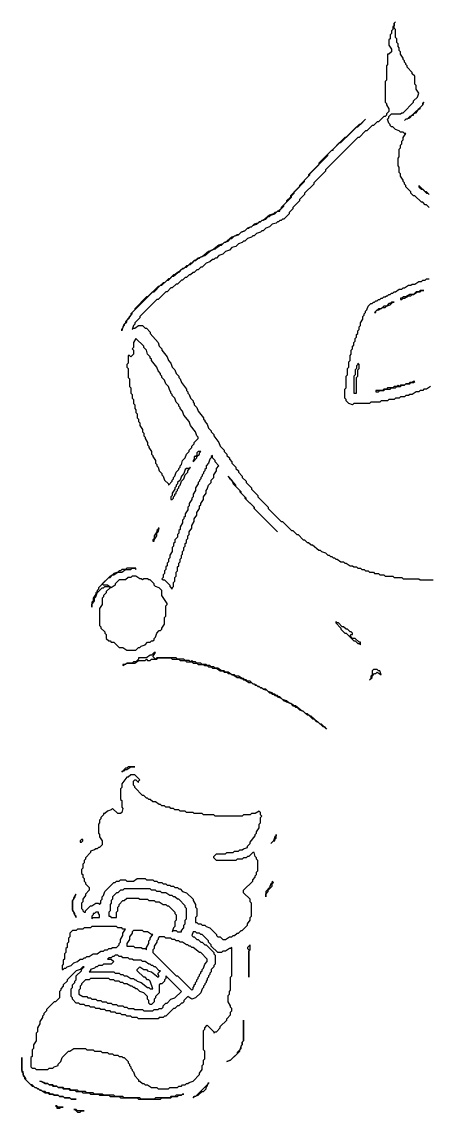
# Model space of a CAD drawing. Header units: millimetres. Extents: x 2.4 to 58.1, y 4.1 to 83.7.
# Drawn here: x 2.4 to 21.3, y 4.6 to 55.5 of the extents above; entities that cross this region are included whole.
import ezdxf

# ---------------------------------------------------------------- set-up
doc = ezdxf.new("R2010")
doc.units = ezdxf.units.MM
doc.layers.add('FILL_WHITE', color=7, linetype='Continuous')

msp = doc.modelspace()

# ---------------------------------------------------------------- linework, layer by layer
at = {"layer": 'FILL_WHITE'}
for points in [[(21.392, 46.848), (21.27, 46.97), (21.21, 46.97), (21.089, 47.091), (21.028, 47.091), (20.725, 47.394), (20.664, 47.394), (20.543, 47.515), (20.543, 47.576), (20.301, 47.818), (20.301, 47.879), (20.24, 47.939), (20.24, 48), (20.18, 48.061), (20.18, 48.121), (20.058, 48.303), (20.058, 48.424), (19.998, 48.485), (19.998, 48.727), (19.937, 48.788), (19.937, 49.152), (19.998, 49.212), (19.998, 49.576), (20.058, 49.636), (20.058, 49.758), (20.119, 49.818), (20.119, 49.939), (20.18, 50), (20.18, 50.121), (20.301, 50.303), (20.24, 50.303), (20.18, 50.364), (20.058, 50.364), (19.998, 50.424), (19.816, 50.485), (19.695, 50.606), (19.634, 50.606), (19.574, 50.667), (19.574, 50.727), (19.513, 50.788), (19.452, 50.97), (19.513, 51.03), (19.513, 51.091), (19.634, 51.212), (20.058, 51.212), (20.119, 51.273), (20.18, 51.273), (20.664, 51.758), (20.664, 51.818), (20.846, 52), (20.907, 52.182), (20.786, 52.364), (20.786, 52.545), (20.725, 52.606), (20.725, 52.97), (20.604, 53.091), (20.604, 53.152), (20.361, 53.394), (20.361, 53.455), (20.301, 53.515), (20.301, 53.576), (20.24, 53.636), (20.24, 53.697), (20.18, 53.758), (20.18, 53.818), (20.058, 54), (20.058, 54.121), (19.998, 54.182), (19.998, 54.303), (19.937, 54.364), (19.937, 54.485), (19.877, 54.545), (19.877, 54.727), (19.816, 54.788), (19.816, 55.152), (19.755, 55.212), (19.755, 55.455), (19.816, 55.515), (19.755, 55.455), (19.755, 55.333), (19.695, 55.273), (19.695, 55.152), (19.634, 55.091), (19.634, 54.97), (19.574, 54.909), (19.574, 54.727), (19.513, 54.667), (19.513, 54.424), (19.634, 54.242), (19.634, 54.121), (19.513, 54), (19.452, 54), (19.452, 53.515), (19.392, 53.455), (19.392, 52.788), (19.331, 52.727), (19.331, 51.758), (19.392, 51.697), (19.392, 51.636), (19.513, 51.455), (19.513, 51.333), (19.392, 51.212), (19.392, 51.152), (19.331, 51.091), (19.271, 51.091), (19.028, 50.848), (18.968, 50.848), (18.786, 50.667), (18.725, 50.667), (18.483, 50.424), (18.422, 50.424), (18.119, 50.121), (18.059, 50.121), (16.544, 48.606), (16.544, 48.545), (15.998, 48), (15.998, 47.939), (15.574, 47.515), (15.574, 47.455), (15.332, 47.212), (15.332, 47.152), (15.029, 46.848), (15.029, 46.788), (14.847, 46.606), (14.847, 46.545), (14.605, 46.303), (14.544, 46.303), (14.483, 46.242), (14.423, 46.242), (14.362, 46.182), (14.302, 46.182), (14.241, 46.121), (14.059, 46.061), (13.938, 45.939), (13.756, 45.879), (13.635, 45.758), (13.574, 45.758), (13.514, 45.697), (13.332, 45.636), (13.211, 45.515), (13.15, 45.515), (13.09, 45.455), (12.908, 45.394), (12.787, 45.273), (12.726, 45.273), (12.665, 45.212), (12.484, 45.152), (12.362, 45.03), (12.181, 44.97), (12.059, 44.848), (11.878, 44.788), (11.756, 44.667), (11.575, 44.606), (11.453, 44.485), (11.393, 44.485), (11.332, 44.424), (11.272, 44.424), (11.15, 44.303), (10.969, 44.242), (10.787, 44.061), (10.726, 44.061), (10.605, 43.939), (10.544, 43.939), (10.423, 43.818), (10.363, 43.818), (10.241, 43.697), (10.181, 43.697), (10.06, 43.576), (9.999, 43.576), (9.878, 43.455), (9.817, 43.455), (9.636, 43.273), (9.575, 43.273), (9.393, 43.091), (9.333, 43.091), (9.151, 42.909), (9.09, 42.909), (8.727, 42.545), (8.666, 42.545), (7.878, 41.758), (7.878, 41.697), (7.636, 41.455), (7.636, 41.394), (7.575, 41.333), (7.515, 41.152), (7.575, 41.212), (7.636, 41.212), (7.818, 41.333), (7.999, 41.333), (8.121, 41.212), (8.181, 41.212), (8.363, 41.03), (8.363, 40.97), (8.727, 40.545), (8.787, 40.364), (8.908, 40.242), (8.908, 40.182), (9.151, 39.879), (9.211, 39.697), (9.333, 39.576), (9.393, 39.394), (9.514, 39.273), (9.575, 39.091), (9.696, 38.97), (9.696, 38.909), (9.757, 38.848), (9.817, 38.667), (10.06, 38.364), (10.06, 38.303), (10.12, 38.242), (10.12, 38.182), (10.181, 38.121), (10.241, 37.939), (10.363, 37.818), (10.363, 37.758), (10.423, 37.697), (10.423, 37.636), (10.544, 37.515), (10.605, 37.333), (10.847, 37.03), (10.847, 36.97), (10.908, 36.909), (10.908, 36.848), (11.029, 36.727), (11.09, 36.545), (11.211, 36.424), (11.211, 36.364), (11.332, 36.242), (11.332, 36.182), (11.575, 35.879), (11.635, 35.697), (11.817, 35.515), (11.817, 35.455), (11.938, 35.333), (11.938, 35.273), (12.059, 35.152), (12.059, 35.091), (12.181, 34.97), (12.181, 34.909), (12.362, 34.727), (12.362, 34.667), (12.484, 34.545), (12.484, 34.485), (12.665, 34.303), (12.665, 34.242), (12.847, 34.061), (12.847, 34), (13.09, 33.758), (13.09, 33.697), (13.393, 33.394), (13.393, 33.333), (13.877, 32.848), (13.877, 32.788), (14.483, 32.182), (14.544, 32.182), (14.968, 31.758), (15.029, 31.758), (15.211, 31.576), (15.271, 31.576), (15.514, 31.333), (15.574, 31.333), (15.695, 31.212), (15.756, 31.212), (15.877, 31.091), (15.938, 31.091), (16.241, 30.848), (16.301, 30.848), (16.362, 30.788), (16.544, 30.727), (16.665, 30.606), (16.726, 30.606), (16.786, 30.545), (16.847, 30.545), (16.907, 30.485), (16.968, 30.485), (17.029, 30.424), (17.089, 30.424), (17.271, 30.303), (17.392, 30.303), (17.453, 30.242), (17.513, 30.242), (17.695, 30.121), (17.816, 30.121), (17.877, 30.061), (17.998, 30.061), (18.059, 30), (18.18, 30), (18.24, 29.939), (18.362, 29.939), (18.422, 29.879), (18.543, 29.879), (18.604, 29.818), (18.786, 29.818), (18.846, 29.758), (19.028, 29.758), (19.089, 29.697), (19.271, 29.697), (19.331, 29.636), (19.695, 29.636), (19.755, 29.576), (20.119, 29.576), (20.18, 29.515), (20.907, 29.515), (20.967, 29.455), (21.573, 29.455)], [(21.392, 47.455), (21.27, 47.576), (21.21, 47.576), (20.907, 47.879), (20.907, 47.818), (21.028, 47.697), (21.089, 47.697), (21.27, 47.515), (21.331, 47.515)], [(21.452, 38.485), (21.27, 38.364), (21.149, 38.364), (21.089, 38.303), (20.967, 38.303), (20.907, 38.242), (20.786, 38.242), (20.604, 38.121), (20.483, 38.121), (20.422, 38.061), (20.301, 38.061), (20.24, 38), (20.058, 38), (19.998, 37.939), (19.816, 37.939), (19.755, 37.879), (19.513, 37.879), (19.452, 37.818), (19.149, 37.818), (19.089, 37.758), (18.665, 37.758), (18.604, 37.697), (17.877, 37.697), (17.816, 37.636), (17.634, 37.697), (17.513, 37.818), (17.513, 37.879), (17.453, 37.939), (17.453, 38.364), (17.513, 38.424), (17.513, 38.97), (17.574, 39.03), (17.574, 39.333), (17.634, 39.394), (17.634, 39.636), (17.695, 39.697), (17.695, 39.939), (17.756, 40), (17.756, 40.182), (17.816, 40.242), (17.816, 40.364), (17.877, 40.424), (17.877, 40.545), (17.937, 40.606), (17.937, 40.727), (17.998, 40.788), (17.998, 40.909), (18.059, 40.97), (18.059, 41.091), (18.119, 41.152), (18.119, 41.273), (18.18, 41.333), (18.18, 41.455), (18.301, 41.636), (18.301, 41.758), (18.362, 41.818), (18.362, 41.879), (18.422, 41.939), (18.422, 42), (18.483, 42.061), (18.543, 42.242), (18.665, 42.364), (18.725, 42.364), (18.786, 42.424), (18.846, 42.424), (18.907, 42.485), (18.968, 42.485), (19.028, 42.545), (19.089, 42.545), (19.149, 42.606), (19.21, 42.606), (19.271, 42.667), (19.331, 42.667), (19.392, 42.727), (19.452, 42.727), (19.513, 42.788), (19.574, 42.788), (19.634, 42.848), (19.695, 42.848), (19.755, 42.909), (19.816, 42.909), (19.998, 43.03), (20.119, 43.03), (20.18, 43.091), (20.24, 43.091), (20.422, 43.212), (20.543, 43.212), (20.604, 43.273), (20.725, 43.273), (20.907, 43.394), (21.028, 43.394), (21.089, 43.455), (21.21, 43.455), (21.27, 43.515), (21.392, 43.515)]]:
    msp.add_lwpolyline(points, dxfattribs=at)
for points in [[(21.149, 51.758), (21.089, 51.697), (21.089, 51.636), (20.543, 51.091), (20.483, 51.091), (20.361, 50.97), (20.301, 50.97), (20.24, 50.909), (20.301, 50.97), (20.483, 51.03), (20.604, 51.152), (20.664, 51.152), (20.664, 51.212), (20.725, 51.273), (20.786, 51.273), (20.907, 51.455), (20.967, 51.455), (20.967, 51.515), (21.089, 51.636), (21.089, 51.697)], [(18.422, 50.97), (18.18, 50.727), (18.119, 50.727), (17.513, 50.121), (17.453, 50.121), (16.241, 48.909), (16.241, 48.848), (15.756, 48.364), (15.756, 48.303), (15.332, 47.879), (15.332, 47.818), (14.908, 47.394), (14.908, 47.333), (14.726, 47.152), (14.726, 47.091), (14.483, 46.848), (14.483, 46.788), (14.362, 46.667), (14.302, 46.667), (14.241, 46.606), (14.18, 46.606), (14.12, 46.545), (13.938, 46.485), (13.635, 46.242), (13.574, 46.242), (13.514, 46.182), (13.453, 46.182), (13.393, 46.121), (13.211, 46.061), (13.09, 45.939), (12.908, 45.879), (12.787, 45.758), (12.605, 45.697), (12.484, 45.576), (12.423, 45.576), (12.362, 45.515), (12.181, 45.455), (11.878, 45.212), (11.817, 45.212), (11.756, 45.152), (11.575, 45.091), (11.272, 44.848), (11.09, 44.788), (10.787, 44.545), (10.605, 44.485), (10.484, 44.364), (10.423, 44.364), (10.302, 44.242), (10.241, 44.242), (10.12, 44.121), (10.06, 44.121), (9.939, 44), (9.878, 44), (9.696, 43.818), (9.636, 43.818), (9.514, 43.697), (9.454, 43.697), (9.272, 43.515), (9.211, 43.515), (9.03, 43.333), (8.969, 43.333), (8.787, 43.152), (8.727, 43.152), (8.242, 42.667), (8.181, 42.667), (7.636, 42.121), (7.636, 42.061), (7.454, 41.879), (7.454, 41.818), (7.212, 41.515), (7.212, 41.455), (7.151, 41.394), (7.151, 41.333), (7.09, 41.273), (7.03, 41.091), (7.03, 41.152), (7.09, 41.212), (7.151, 41.394), (7.272, 41.515), (7.272, 41.576), (7.393, 41.697), (7.393, 41.758), (7.515, 41.879), (7.515, 41.939), (8.484, 42.909), (8.545, 42.909), (8.848, 43.212), (8.908, 43.212), (9.151, 43.455), (9.211, 43.455), (9.393, 43.636), (9.454, 43.636), (9.878, 44), (9.939, 44), (9.999, 44.061), (10.06, 44.061), (10.181, 44.182), (10.241, 44.182), (10.423, 44.364), (10.484, 44.364), (10.605, 44.485), (10.666, 44.485), (10.726, 44.545), (10.908, 44.606), (11.211, 44.848), (11.393, 44.909), (11.514, 45.03), (11.575, 45.03), (11.635, 45.091), (11.696, 45.091), (11.817, 45.212), (11.999, 45.273), (12.12, 45.394), (12.181, 45.394), (12.302, 45.515), (12.484, 45.576), (12.605, 45.697), (12.787, 45.758), (12.908, 45.879), (12.968, 45.879), (13.029, 45.939), (13.09, 45.939), (13.15, 46), (13.332, 46.061), (13.453, 46.182), (13.514, 46.182), (13.574, 46.242), (13.756, 46.303), (13.877, 46.424), (13.938, 46.424), (13.999, 46.485), (14.18, 46.545), (14.302, 46.667), (14.423, 46.667), (14.423, 46.727), (14.605, 46.909), (14.605, 46.97), (14.968, 47.333), (14.968, 47.394), (15.089, 47.515), (15.089, 47.576), (15.574, 48.061), (15.574, 48.121), (15.817, 48.364), (15.817, 48.424), (16.665, 49.273), (16.665, 49.333), (16.847, 49.515), (16.907, 49.515), (16.907, 49.576), (17.21, 49.879), (17.271, 49.879), (17.998, 50.606), (18.059, 50.606)], [(21.149, 42.97), (20.967, 42.97), (20.907, 42.909), (20.786, 42.909), (20.664, 42.788), (20.483, 42.788), (20.301, 42.667), (20.18, 42.667), (20.119, 42.606), (20.058, 42.606), (20.058, 42.545), (20.119, 42.545), (20.18, 42.606), (20.24, 42.606), (20.422, 42.727), (20.543, 42.727), (20.604, 42.788), (20.664, 42.788), (20.846, 42.909), (20.967, 42.909), (21.028, 42.97)], [(19.755, 42.424), (19.634, 42.424), (19.574, 42.364), (19.513, 42.364), (19.392, 42.242), (19.271, 42.242), (19.149, 42.121), (19.028, 42.121), (18.846, 41.939), (18.907, 41.939), (18.907, 42), (18.968, 42.061), (19.028, 42.061), (19.21, 42.182), (19.331, 42.182), (19.392, 42.242), (19.574, 42.303), (19.695, 42.424)], [(7.696, 40.727), (7.575, 40.545), (7.575, 40.303), (7.515, 40.242), (7.575, 40.182), (7.575, 40), (7.454, 39.879), (7.393, 39.939), (7.333, 39.939), (7.333, 39.576), (7.272, 39.515), (7.272, 39.394), (7.333, 39.333), (7.333, 38.909), (7.393, 38.848), (7.393, 38.485), (7.454, 38.424), (7.454, 38.182), (7.515, 38.121), (7.515, 37.939), (7.575, 37.879), (7.575, 37.697), (7.636, 37.636), (7.636, 37.455), (7.696, 37.394), (7.696, 37.273), (7.757, 37.212), (7.757, 37.03), (7.818, 36.97), (7.818, 36.848), (7.878, 36.788), (7.878, 36.667), (7.999, 36.485), (7.999, 36.364), (8.06, 36.303), (8.06, 36.182), (8.121, 36.121), (8.121, 36.061), (8.242, 35.879), (8.242, 35.758), (8.302, 35.697), (8.302, 35.636), (8.424, 35.455), (8.424, 35.333), (8.484, 35.273), (8.484, 35.212), (8.605, 35.03), (8.605, 34.909), (8.666, 34.848), (8.666, 34.788), (8.727, 34.727), (8.787, 34.545), (8.908, 34.424), (8.908, 34.364), (8.969, 34.303), (9.03, 34.121), (9.211, 33.939), (9.211, 33.879), (9.393, 34.061), (9.393, 34.121), (9.454, 34.182), (9.454, 34.242), (9.514, 34.303), (9.575, 34.485), (9.696, 34.606), (9.696, 34.667), (9.757, 34.727), (9.757, 34.788), (9.817, 34.848), (9.878, 35.03), (9.999, 35.152), (10.06, 35.333), (10.181, 35.455), (10.181, 35.515), (10.302, 35.636), (10.302, 35.697), (10.423, 35.818), (10.423, 35.879), (10.605, 36.061), (10.605, 36.121), (10.544, 36.182), (10.484, 36.364), (10.241, 36.667), (10.181, 36.848), (9.939, 37.152), (9.878, 37.333), (9.757, 37.455), (9.757, 37.515), (9.696, 37.576), (9.696, 37.636), (9.575, 37.758), (9.514, 37.939), (9.393, 38.061), (9.393, 38.121), (9.333, 38.182), (9.333, 38.242), (9.272, 38.303), (9.211, 38.485), (9.09, 38.606), (9.03, 38.788), (8.908, 38.909), (8.908, 38.97), (8.848, 39.03), (8.848, 39.091), (8.727, 39.212), (8.666, 39.394), (8.424, 39.697), (8.424, 39.758), (8.363, 39.818), (8.363, 39.879), (8.242, 40), (8.181, 40.182), (8.06, 40.303), (8.06, 40.364)], [(18.059, 39.576), (18.059, 39.515), (17.998, 39.455), (17.998, 39.333), (17.937, 39.273), (17.937, 39.03), (17.877, 38.97), (17.877, 38.182), (17.998, 38.182), (17.998, 38.909), (18.059, 38.97), (18.059, 39.273), (18.119, 39.333), (18.119, 39.515)], [(20.725, 38.727), (20.664, 38.727), (20.604, 38.667), (20.483, 38.667), (20.422, 38.606), (20.301, 38.606), (20.24, 38.545), (20.058, 38.545), (19.998, 38.485), (19.937, 38.545), (19.877, 38.485), (19.755, 38.485), (19.695, 38.424), (19.452, 38.424), (19.392, 38.364), (19.271, 38.364), (19.21, 38.303), (18.907, 38.303), (18.907, 38.242), (19.028, 38.242), (19.089, 38.303), (19.271, 38.303), (19.331, 38.364), (19.574, 38.364), (19.634, 38.424), (19.816, 38.424), (19.877, 38.485), (20.058, 38.485), (20.119, 38.545), (20.24, 38.545), (20.301, 38.606), (20.483, 38.606), (20.543, 38.667), (20.664, 38.667)], [(11.272, 35.273), (11.211, 35.212), (11.211, 35.152), (11.15, 35.091), (11.09, 34.909), (10.969, 34.788), (10.969, 34.667), (10.908, 34.606), (10.908, 34.545), (10.847, 34.485), (10.847, 34.424), (10.787, 34.364), (10.787, 34.303), (10.726, 34.242), (10.726, 34.182), (10.666, 34.121), (10.666, 34.061), (10.605, 34), (10.605, 33.939), (10.484, 33.758), (10.484, 33.636), (10.363, 33.455), (10.363, 33.333), (10.302, 33.273), (10.302, 33.212), (10.181, 33.03), (10.181, 32.909), (10.12, 32.848), (10.12, 32.727), (9.999, 32.545), (9.999, 32.424), (9.939, 32.364), (9.939, 32.303), (9.878, 32.242), (9.878, 32.121), (9.757, 31.939), (9.757, 31.818), (9.696, 31.758), (9.696, 31.636), (9.636, 31.576), (9.636, 31.455), (9.514, 31.333), (9.514, 31.212), (9.454, 31.152), (9.454, 31.03), (9.393, 30.97), (9.393, 30.788), (9.272, 30.606), (9.272, 30.485), (9.211, 30.424), (9.211, 30.303), (9.151, 30.242), (9.151, 30.121), (9.09, 30.061), (9.09, 29.939), (9.03, 29.879), (9.03, 29.758), (8.969, 29.697), (8.969, 29.576), (8.908, 29.515), (8.969, 29.455), (9.03, 29.455), (9.272, 29.212), (9.272, 29.152), (9.393, 29.03), (9.393, 29.091), (9.454, 29.152), (9.454, 29.333), (9.514, 29.394), (9.514, 29.576), (9.575, 29.636), (9.575, 29.818), (9.636, 29.879), (9.636, 30.061), (9.696, 30.121), (9.696, 30.242), (9.757, 30.303), (9.757, 30.424), (9.817, 30.485), (9.817, 30.606), (9.878, 30.667), (9.878, 30.788), (9.939, 30.848), (9.939, 30.97), (9.999, 31.03), (9.999, 31.152), (10.06, 31.212), (10.06, 31.333), (10.12, 31.394), (10.12, 31.515), (10.181, 31.576), (10.181, 31.697), (10.302, 31.879), (10.302, 32), (10.423, 32.182), (10.423, 32.303), (10.544, 32.485), (10.544, 32.606), (10.666, 32.788), (10.666, 32.909), (10.726, 32.97), (10.726, 33.03), (10.847, 33.212), (10.847, 33.333), (10.969, 33.515), (10.969, 33.636), (11.029, 33.697), (11.09, 33.879), (11.211, 34), (11.211, 34.121), (11.332, 34.242), (11.332, 34.364), (11.453, 34.545), (11.453, 34.667), (11.575, 34.788), (11.393, 34.97), (11.393, 35.03), (11.272, 35.152)], [(10.726, 35.455), (10.605, 35.455), (10.544, 35.394), (10.544, 35.273), (10.484, 35.212), (10.423, 35.212), (10.423, 35.091), (10.363, 35.03), (10.363, 34.97), (10.544, 35.152), (10.544, 35.212), (10.666, 35.333), (10.666, 35.394)], [(10.241, 34.727), (10.181, 34.667), (10.06, 34.667), (9.999, 34.606), (9.939, 34.424), (9.817, 34.303), (9.757, 34.121), (9.636, 34), (9.636, 33.939), (9.575, 33.879), (9.575, 33.818), (9.514, 33.758), (9.514, 33.697), (9.393, 33.515), (9.393, 33.394), (9.333, 33.333), (9.333, 33.212), (9.393, 33.212), (9.454, 33.273), (9.454, 33.333), (9.514, 33.394), (9.514, 33.455), (9.575, 33.515), (9.575, 33.576), (9.636, 33.636), (9.636, 33.697), (9.696, 33.758), (9.696, 33.818), (9.757, 33.879), (9.817, 34.061), (9.939, 34.182), (9.999, 34.364), (10.12, 34.485), (10.12, 34.545)], [(11.999, 34.303), (12.059, 34.242), (12.059, 34.182), (12.12, 34.182), (12.181, 34.121), (12.241, 33.939), (12.544, 33.636), (12.544, 33.576), (12.787, 33.333), (12.787, 33.273), (13.211, 32.848), (13.211, 32.788), (14.302, 31.697), (13.211, 32.788), (13.211, 32.848), (12.847, 33.212), (12.847, 33.273), (12.605, 33.515), (12.605, 33.576), (12.362, 33.818), (12.362, 33.879)], [(8.787, 31.879), (8.727, 31.879), (8.727, 31.818), (8.666, 31.758), (8.666, 31.697), (8.545, 31.515), (8.545, 31.394), (8.484, 31.333), (8.484, 31.273), (8.545, 31.273), (8.545, 31.333), (8.666, 31.515), (8.666, 31.636), (8.727, 31.697)], [(7.272, 30), (7.212, 29.939), (7.03, 29.939), (6.969, 29.879), (6.909, 29.879), (6.848, 29.818), (6.666, 29.758), (6.545, 29.636), (6.484, 29.636), (5.939, 29.091), (5.939, 29.03), (5.878, 28.97), (5.878, 28.909), (5.818, 28.848), (5.818, 28.788), (5.697, 28.606), (5.697, 28.485), (5.636, 28.424), (5.636, 28.182), (5.636, 28.303), (5.757, 28.485), (5.757, 28.606), (5.818, 28.667), (5.878, 28.848), (6.121, 29.091), (6.181, 29.091), (6.242, 29.152), (6.424, 29.152), (6.484, 29.091), (6.303, 28.909), (6.303, 28.848), (6.181, 28.727), (6.181, 28.667), (6.121, 28.606), (6.121, 28.303), (6, 28.121), (6, 27.333), (6.06, 27.273), (6.06, 27.212), (6.242, 27.03), (6.242, 26.97), (6.303, 26.909), (6.303, 26.727), (6.424, 26.606), (6.484, 26.606), (6.545, 26.545), (6.666, 26.545), (6.909, 26.303), (7.09, 26.303), (7.272, 26.182), (7.696, 26.182), (7.818, 26.303), (7.878, 26.303), (7.939, 26.364), (8.121, 26.424), (8.242, 26.545), (8.363, 26.545), (8.424, 26.606), (8.484, 26.606), (8.545, 26.667), (8.545, 26.727), (8.605, 26.788), (8.666, 26.97), (8.787, 27.091), (8.848, 27.091), (8.908, 27.152), (8.908, 27.212), (9.03, 27.394), (9.03, 27.697), (9.09, 27.758), (9.09, 28.242), (9.151, 28.303), (9.151, 28.364), (8.908, 28.727), (8.908, 28.97), (8.787, 29.091), (8.605, 29.152), (8.545, 29.212), (8.545, 29.273), (8.363, 29.455), (8.302, 29.455), (8.242, 29.515), (8.06, 29.515), (7.999, 29.455), (7.939, 29.515), (7.878, 29.515), (7.696, 29.636), (7.515, 29.636), (7.454, 29.576), (7.333, 29.576), (7.212, 29.455), (6.909, 29.455), (6.727, 29.273), (6.727, 29.212), (6.545, 29.091), (6.363, 29.212), (6.181, 29.212), (6.121, 29.273), (6.424, 29.576), (6.484, 29.576), (6.606, 29.697), (6.666, 29.697), (6.848, 29.818), (7.03, 29.818), (7.212, 29.939), (7.454, 29.939), (7.515, 30), (7.636, 30), (7.696, 29.939), (7.696, 30)], [(17.029, 27.515), (17.029, 27.455), (17.271, 27.212), (17.271, 27.152), (17.453, 26.97), (17.513, 26.97), (17.877, 26.606), (17.937, 26.606), (18.059, 26.485), (18.119, 26.485), (18.18, 26.424), (18.18, 26.545), (18.119, 26.545), (17.937, 26.727), (17.816, 26.727), (17.695, 26.848), (17.756, 26.909), (17.816, 26.909), (17.816, 26.97), (17.756, 27.03), (17.695, 27.03), (17.574, 27.152), (17.513, 27.152), (17.392, 27.273), (17.331, 27.273), (17.15, 27.455), (17.089, 27.455)], [(7.09, 25.515), (7.09, 25.455), (7.272, 25.576), (7.636, 25.576), (7.818, 25.697), (8.121, 25.697), (8.181, 25.758), (8.242, 25.697), (8.363, 25.697), (8.424, 25.758), (8.666, 25.758), (8.727, 25.818), (9.333, 25.818), (9.393, 25.758), (9.696, 25.758), (9.757, 25.697), (9.999, 25.697), (10.06, 25.636), (10.302, 25.636), (10.363, 25.576), (10.544, 25.576), (10.605, 25.515), (10.847, 25.515), (10.908, 25.455), (11.029, 25.455), (11.09, 25.394), (11.211, 25.394), (11.272, 25.333), (11.453, 25.333), (11.635, 25.212), (11.756, 25.212), (11.817, 25.152), (11.938, 25.152), (11.999, 25.091), (12.12, 25.091), (12.181, 25.03), (12.241, 25.03), (12.423, 24.909), (12.544, 24.909), (12.605, 24.848), (12.665, 24.848), (12.726, 24.788), (12.787, 24.788), (12.968, 24.667), (13.09, 24.667), (13.15, 24.606), (13.211, 24.606), (13.271, 24.545), (13.332, 24.545), (13.393, 24.485), (13.453, 24.485), (13.514, 24.424), (13.574, 24.424), (13.635, 24.364), (13.817, 24.303), (13.938, 24.182), (13.999, 24.182), (14.059, 24.121), (14.12, 24.121), (14.18, 24.061), (14.241, 24.061), (14.302, 24), (14.483, 23.939), (14.605, 23.818), (14.665, 23.818), (14.726, 23.758), (14.908, 23.697), (15.029, 23.576), (15.089, 23.576), (15.15, 23.515), (15.211, 23.515), (15.332, 23.394), (15.514, 23.333), (15.695, 23.152), (15.756, 23.152), (15.938, 22.97), (15.998, 22.97), (16.12, 22.848), (16.18, 22.848), (16.423, 22.606), (16.483, 22.606), (16.604, 22.485), (16.362, 22.727), (16.301, 22.727), (15.877, 23.091), (15.817, 23.091), (15.695, 23.212), (15.635, 23.212), (15.514, 23.333), (15.453, 23.333), (15.15, 23.576), (15.089, 23.576), (15.029, 23.636), (14.847, 23.697), (14.726, 23.818), (14.544, 23.879), (14.423, 24), (14.362, 24), (14.302, 24.061), (14.241, 24.061), (14.18, 24.121), (14.12, 24.121), (14.059, 24.182), (13.877, 24.242), (13.756, 24.364), (13.635, 24.364), (13.574, 24.424), (13.514, 24.424), (13.453, 24.485), (13.393, 24.485), (13.332, 24.545), (13.15, 24.606), (13.029, 24.727), (12.908, 24.727), (12.847, 24.788), (12.787, 24.788), (12.726, 24.848), (12.665, 24.848), (12.484, 24.97), (12.362, 24.97), (12.302, 25.03), (12.181, 25.03), (11.999, 25.152), (11.878, 25.152), (11.817, 25.212), (11.696, 25.212), (11.514, 25.333), (11.393, 25.333), (11.332, 25.394), (11.211, 25.394), (11.15, 25.455), (11.029, 25.455), (10.969, 25.515), (10.787, 25.515), (10.726, 25.576), (10.544, 25.576), (10.484, 25.636), (10.363, 25.636), (10.302, 25.697), (10.241, 25.636), (10.181, 25.697), (9.999, 25.697), (9.939, 25.758), (9.636, 25.758), (9.575, 25.818), (8.666, 25.818), (8.605, 25.758), (8.484, 25.879), (8.605, 26.061), (8.545, 26.061), (8.424, 25.939), (8.363, 25.939), (8.181, 25.818), (7.818, 25.818), (7.818, 25.758), (7.696, 25.636), (7.575, 25.636), (7.515, 25.576), (7.272, 25.576), (7.212, 25.515)], [(19.089, 25.212), (19.028, 25.212), (18.968, 25.273), (18.786, 25.273), (18.725, 25.212), (18.725, 25.03), (18.665, 24.97), (18.665, 24.848), (18.604, 24.788), (18.725, 24.909), (18.725, 24.97), (18.846, 25.091), (18.907, 25.091), (18.968, 25.152), (19.149, 25.03)], [(7.272, 20.242), (7.03, 19.939), (7.03, 19.758), (6.969, 19.697), (6.969, 19.212), (7.03, 19.152), (7.03, 18.848), (7.09, 18.788), (7.03, 18.606), (6.969, 18.545), (6.848, 18.545), (6.606, 18.788), (6.545, 18.727), (6.363, 18.667), (6.242, 18.545), (6.181, 18.545), (6.181, 18.485), (6.06, 18.364), (6.06, 18.303), (6, 18.242), (6, 18.121), (5.939, 18.061), (5.939, 17.636), (6, 17.576), (6, 17.455), (6.121, 17.273), (6.121, 17.091), (6, 16.97), (5.939, 16.97), (5.878, 16.909), (5.818, 16.909), (5.757, 16.848), (5.575, 16.788), (5.575, 16.727), (5.333, 16.485), (5.333, 16.424), (5.272, 16.364), (5.272, 16.242), (5.212, 16.182), (5.212, 16), (5.151, 15.939), (5.151, 15.758), (5.212, 15.697), (5.212, 15.576), (5.272, 15.515), (5.272, 15.394), (5.333, 15.333), (5.333, 15.273), (5.515, 15.091), (5.515, 14.97), (5.333, 14.788), (5.333, 14.727), (5.212, 14.545), (5.212, 14.424), (5.151, 14.364), (5.151, 14.121), (5.212, 14.061), (5.212, 14), (5.272, 13.939), (5.333, 13.939), (5.333, 14), (5.575, 14.242), (5.636, 14.242), (5.818, 14.364), (5.939, 14.364), (6, 14.303), (6.06, 14.364), (6.06, 14.485), (6.121, 14.545), (6.121, 14.667), (6.181, 14.727), (6.242, 14.909), (6.666, 15.333), (6.727, 15.333), (6.787, 15.394), (6.909, 15.394), (6.969, 15.455), (7.212, 15.455), (7.272, 15.394), (7.575, 15.394), (7.757, 15.515), (8.121, 15.515), (8.181, 15.455), (8.484, 15.455), (8.545, 15.394), (8.666, 15.394), (8.727, 15.333), (8.908, 15.333), (8.969, 15.273), (9.09, 15.273), (9.151, 15.212), (9.272, 15.212), (9.333, 15.152), (9.454, 15.152), (9.514, 15.091), (9.636, 15.091), (9.696, 15.03), (9.757, 15.03), (9.878, 14.909), (10.06, 14.848), (10.363, 14.545), (10.363, 14.485), (10.484, 14.303), (10.484, 14.182), (10.544, 14.121), (10.544, 13.758), (10.484, 13.697), (10.484, 13.455), (10.544, 13.455), (10.605, 13.394), (10.726, 13.394), (10.787, 13.333), (10.908, 13.333), (10.969, 13.273), (11.15, 13.212), (11.453, 12.909), (11.453, 12.848), (11.514, 12.788), (11.635, 12.788), (11.756, 12.667), (11.878, 12.667), (12.059, 12.788), (12.181, 12.788), (12.241, 12.848), (12.302, 12.848), (12.423, 12.97), (12.484, 12.97), (12.605, 13.091), (12.665, 13.091), (12.908, 13.333), (12.908, 13.394), (13.029, 13.576), (13.029, 13.697), (13.09, 13.758), (13.09, 14.364), (13.029, 14.424), (13.029, 14.545), (12.726, 14.848), (12.726, 14.97), (13.15, 15.394), (13.15, 15.455), (13.271, 15.576), (13.271, 15.636), (13.332, 15.697), (13.332, 15.818), (13.393, 15.879), (13.393, 16.364), (13.332, 16.424), (13.332, 16.485), (13.271, 16.545), (13.211, 16.727), (13.15, 16.727), (12.968, 16.545), (12.908, 16.545), (12.847, 16.485), (12.726, 16.485), (12.665, 16.424), (12.423, 16.424), (12.362, 16.364), (11.453, 16.364), (11.332, 16.485), (11.332, 16.545), (11.453, 16.667), (11.878, 16.667), (11.938, 16.727), (12.241, 16.727), (12.302, 16.788), (12.484, 16.788), (12.544, 16.848), (12.665, 16.848), (12.726, 16.909), (12.908, 16.97), (12.908, 17.03), (13.029, 17.152), (13.029, 17.212), (13.271, 17.515), (13.271, 17.576), (13.332, 17.636), (13.332, 17.697), (13.453, 17.879), (13.453, 18.061), (13.514, 18.121), (13.514, 18.364), (13.574, 18.424), (13.514, 18.485), (13.514, 18.606), (13.453, 18.667), (13.271, 18.545), (13.09, 18.545), (13.029, 18.485), (12.726, 18.485), (12.665, 18.424), (11.393, 18.424), (11.332, 18.485), (10.847, 18.485), (10.787, 18.545), (10.423, 18.545), (10.363, 18.606), (10.06, 18.606), (9.999, 18.667), (9.757, 18.667), (9.696, 18.727), (9.514, 18.727), (9.454, 18.788), (9.333, 18.788), (9.272, 18.848), (9.09, 18.848), (9.03, 18.909), (8.908, 18.909), (8.848, 18.97), (8.787, 18.97), (8.605, 19.091), (8.484, 19.091), (8.363, 19.212), (8.302, 19.212), (8.242, 19.273), (8.181, 19.273), (8.06, 19.394), (7.999, 19.394), (7.636, 19.758), (7.636, 19.818), (7.575, 19.879), (7.575, 20.061), (7.636, 20.121), (7.696, 20.121), (7.818, 20), (7.818, 20.061), (7.878, 20.121), (7.636, 20.364), (7.454, 20.364), (7.333, 20.242)], [(7.636, 20.727), (7.333, 20.727), (7.272, 20.667), (7.212, 20.667), (7.03, 20.485), (7.09, 20.545), (7.151, 20.545), (7.212, 20.606), (7.272, 20.606), (7.454, 20.727)], [(5.212, 17.333), (5.151, 17.333), (5.091, 17.273), (5.091, 17.212), (5.151, 17.212), (5.212, 17.273)], [(14.241, 17.576), (14.241, 17.515), (14.18, 17.455), (14.12, 17.273), (13.999, 17.152), (14.12, 17.273), (14.18, 17.273), (14.18, 17.333), (14.241, 17.394)], [(14.059, 15.394), (14.059, 15.333), (13.999, 15.273), (13.938, 15.091), (13.756, 14.909), (13.756, 14.667), (13.756, 14.788), (13.877, 14.909), (13.877, 14.97), (14.059, 15.152), (14.059, 15.273), (14.12, 15.333)], [(4.909, 14.788), (4.848, 14.727), (4.848, 14.667), (4.727, 14.485), (4.727, 14), (4.788, 13.939), (4.788, 13.879), (4.909, 13.697), (4.909, 13.758), (4.848, 13.818), (4.848, 13.879), (4.727, 14.061), (4.727, 14.485), (4.788, 14.545), (4.788, 14.606)], [(6.606, 14.667), (6.606, 14.545), (6.545, 14.485), (6.545, 14.364), (6.484, 14.303), (6.484, 14), (6.424, 13.939), (6.424, 13.758), (6.484, 13.758), (6.545, 13.697), (6.787, 13.697), (6.787, 13.939), (6.848, 14), (6.848, 14.182), (6.909, 14.242), (6.909, 14.303), (7.09, 14.485), (7.151, 14.485), (7.272, 14.606), (7.818, 14.606), (7.878, 14.545), (8.242, 14.545), (8.302, 14.485), (8.545, 14.485), (8.605, 14.424), (8.787, 14.424), (8.969, 14.303), (9.09, 14.303), (9.151, 14.242), (9.211, 14.242), (9.514, 13.939), (9.514, 13.879), (9.575, 13.818), (9.575, 13.576), (9.514, 13.515), (9.514, 13.273), (9.454, 13.212), (9.393, 13.03), (9.454, 13.091), (9.575, 13.091), (9.636, 13.03), (9.817, 13.03), (9.817, 13.091), (9.939, 13.212), (9.939, 13.333), (9.999, 13.394), (9.999, 13.576), (10.06, 13.636), (10.06, 14.121), (9.999, 14.182), (9.999, 14.242), (9.696, 14.545), (9.636, 14.545), (9.514, 14.667), (9.454, 14.667), (9.393, 14.727), (9.272, 14.727), (9.09, 14.848), (8.908, 14.848), (8.848, 14.909), (8.666, 14.909), (8.605, 14.97), (8.424, 14.97), (8.363, 15.03), (7.151, 15.03), (7.09, 14.97), (6.969, 14.97), (6.848, 14.848), (6.787, 14.848)], [(5.939, 13.939), (5.818, 13.939), (5.757, 13.879), (5.697, 13.879), (5.697, 13.818), (5.636, 13.758), (5.636, 13.636), (5.697, 13.697), (6, 13.697), (6, 13.818), (5.939, 13.879)], [(7.212, 13.152), (7.09, 13.152), (7.03, 13.212), (6.848, 13.212), (6.787, 13.273), (5.636, 13.273), (5.575, 13.212), (5.272, 13.212), (5.212, 13.152), (4.969, 13.152), (4.909, 13.091), (4.727, 13.091), (4.606, 12.97), (4.606, 12.788), (4.545, 12.727), (4.545, 12.545), (4.485, 12.485), (4.485, 12.303), (4.424, 12.242), (4.424, 12.061), (4.363, 12), (4.363, 11.758), (4.303, 11.697), (4.303, 11.515), (4.242, 11.455), (4.242, 11.273), (4.303, 11.273), (4.363, 11.333), (4.424, 11.333), (4.485, 11.394), (4.666, 11.455), (4.788, 11.576), (4.969, 11.636), (5.091, 11.758), (5.212, 11.758), (5.272, 11.818), (5.333, 11.818), (5.394, 11.879), (5.515, 11.879), (5.697, 12), (5.878, 12), (6.06, 12.121), (6.181, 12.121), (6.242, 12.182), (6.363, 12.182), (6.424, 12.242), (6.545, 12.242), (6.606, 12.303), (6.787, 12.303), (6.909, 12.424), (6.909, 12.485), (6.969, 12.545), (6.969, 12.667), (7.09, 12.848), (7.09, 12.97)], [(12.181, 12.303), (12.12, 12.242), (12.059, 12.242), (11.878, 12.121), (11.756, 12.121), (11.696, 12.061), (11.514, 12.061), (11.211, 12.364), (11.211, 12.424), (11.09, 12.545), (11.09, 12.606), (10.787, 12.909), (10.726, 12.909), (10.666, 12.97), (10.544, 12.97), (10.484, 13.03), (10.363, 13.03), (10.302, 12.848), (10.363, 12.788), (10.423, 12.788), (10.544, 12.667), (10.605, 12.667), (10.726, 12.545), (10.787, 12.545), (10.908, 12.424), (10.969, 12.424), (11.332, 12.061), (11.332, 12), (11.393, 11.939), (11.393, 11.515), (11.332, 11.455), (11.332, 11.394), (11.211, 11.273), (11.211, 11.152), (11.15, 11.091), (11.15, 11.03), (11.09, 10.97), (11.09, 10.909), (11.029, 10.848), (11.029, 10.788), (10.969, 10.727), (10.969, 10.667), (10.908, 10.606), (10.908, 10.545), (10.847, 10.485), (10.847, 10.424), (10.787, 10.364), (10.726, 10.182), (10.484, 9.939), (10.302, 9.879), (10.12, 10), (9.939, 9.818), (9.939, 9.758), (9.878, 9.697), (9.817, 9.697), (9.696, 9.576), (9.636, 9.576), (9.514, 9.455), (9.454, 9.455), (9.09, 9.091), (9.03, 9.091), (8.969, 9.03), (8.787, 9.03), (8.727, 8.97), (7.818, 8.97), (7.757, 9.03), (7.515, 9.03), (7.454, 9.091), (7.272, 9.091), (7.212, 9.152), (7.03, 9.152), (6.969, 9.212), (6.787, 9.212), (6.727, 9.273), (6.545, 9.273), (6.484, 9.333), (6.303, 9.333), (6.242, 9.394), (6.06, 9.394), (6, 9.455), (5.818, 9.455), (5.757, 9.515), (5.575, 9.515), (5.515, 9.576), (5.333, 9.576), (5.272, 9.636), (5.091, 9.636), (5.03, 9.697), (4.909, 9.697), (4.727, 9.879), (4.727, 9.939), (4.666, 10), (4.666, 10.364), (4.727, 10.424), (4.727, 10.545), (4.848, 10.667), (4.848, 10.727), (4.909, 10.788), (4.909, 10.97), (5.151, 11.212), (5.151, 11.273), (5.272, 11.394), (5.212, 11.394), (5.091, 11.273), (4.909, 11.212), (4.485, 10.788), (4.485, 10.727), (4.303, 10.545), (4.303, 10.485), (4.182, 10.364), (4.182, 10.303), (4.121, 10.242), (4.121, 9.939), (3.939, 9.758), (3.879, 9.758), (3.515, 9.394), (3.515, 9.333), (3.394, 9.212), (3.394, 9.152), (3.333, 9.091), (3.333, 9.03), (3.212, 8.848), (3.212, 8.727), (3.091, 8.545), (3.091, 8.364), (3.03, 8.303), (3.03, 7.939), (2.909, 7.758), (2.909, 7.576), (2.849, 7.515), (2.849, 7.212), (2.788, 7.152), (2.788, 6.727), (2.849, 6.667), (2.97, 6.667), (3.03, 6.606), (3.576, 6.606), (3.636, 6.667), (3.818, 6.667), (3.879, 6.727), (4.06, 6.788), (4.06, 6.848), (4.182, 6.97), (4.242, 7.152), (4.545, 7.455), (4.606, 7.455), (4.788, 7.576), (5.333, 7.576), (5.394, 7.515), (5.697, 7.515), (5.757, 7.455), (6.06, 7.455), (6.121, 7.394), (6.363, 7.394), (6.424, 7.333), (6.606, 7.333), (6.666, 7.273), (6.848, 7.273), (6.909, 7.212), (7.03, 7.212), (7.09, 7.152), (7.151, 7.152), (7.333, 6.97), (7.333, 6.909), (7.393, 6.848), (7.393, 6.788), (7.454, 6.727), (7.454, 6.667), (7.515, 6.606), (7.515, 6.545), (7.575, 6.485), (7.636, 6.303), (7.818, 6.121), (7.818, 6.061), (7.878, 6.061), (7.999, 5.939), (8.06, 5.939), (8.121, 5.879), (8.242, 5.879), (8.424, 5.758), (8.666, 5.758), (8.727, 5.697), (9.211, 5.697), (9.272, 5.758), (9.636, 5.758), (9.696, 5.818), (9.817, 5.818), (9.878, 5.879), (9.999, 5.879), (10.06, 5.939), (10.12, 5.939), (10.181, 6), (10.363, 6.061), (10.666, 6.364), (10.666, 6.424), (10.787, 6.606), (10.787, 6.788), (10.847, 6.848), (10.847, 7.03), (10.908, 7.091), (10.908, 7.455), (10.847, 7.515), (10.847, 8.424), (10.908, 8.485), (10.908, 8.545), (11.029, 8.667), (11.332, 8.364), (11.332, 8.303), (11.393, 8.364), (11.453, 8.364), (11.635, 8.545), (11.635, 8.606), (11.938, 8.909), (11.938, 8.97), (12.12, 9.152), (12.12, 9.273), (12.181, 9.333), (12.181, 9.455), (12.12, 9.515), (12.12, 9.576), (11.999, 9.758), (11.999, 10.061), (12.059, 10.121), (12.059, 10.242), (12.12, 10.303), (12.12, 10.909), (12.181, 10.97)], [(7.575, 13.091), (7.515, 13.03), (7.515, 12.97), (7.393, 12.788), (7.393, 12.667), (7.272, 12.485), (7.272, 12.364), (7.575, 12.364), (7.636, 12.303), (7.939, 12.303), (7.999, 12.242), (8.121, 12.242), (8.181, 12.182), (8.181, 12.303), (8.302, 12.485), (8.302, 12.606), (8.363, 12.667), (8.363, 12.727), (8.484, 12.909), (8.424, 12.909), (8.242, 13.03), (8.06, 13.03), (7.999, 13.091)], [(8.787, 12.788), (8.727, 12.727), (8.727, 12.667), (8.666, 12.606), (8.666, 12.545), (8.545, 12.364), (8.545, 12.242), (8.484, 12.182), (8.484, 12.061), (9.575, 10.97), (9.636, 10.97), (10.302, 10.303), (10.363, 10.364), (10.363, 10.424), (10.423, 10.485), (10.423, 10.545), (10.484, 10.606), (10.484, 10.667), (10.544, 10.727), (10.544, 10.788), (10.605, 10.848), (10.605, 10.909), (10.666, 10.97), (10.666, 11.03), (10.726, 11.091), (10.726, 11.152), (10.787, 11.212), (10.787, 11.273), (10.847, 11.333), (10.908, 11.515), (11.029, 11.636), (11.029, 11.758), (10.726, 12.061), (10.666, 12.061), (10.363, 12.303), (10.302, 12.303), (10.241, 12.364), (10.181, 12.364), (10.12, 12.424), (10.06, 12.424), (9.878, 12.545), (9.757, 12.545), (9.696, 12.606), (9.575, 12.606), (9.514, 12.667), (9.393, 12.667), (9.333, 12.727), (9.09, 12.727), (9.03, 12.788)], [(13.029, 12.424), (12.908, 12.303), (12.908, 12.242), (12.968, 12.182), (12.968, 10.909), (12.968, 12.121), (13.029, 12.182)], [(5.515, 11.152), (6.666, 11.152), (6.727, 11.091), (6.909, 11.091), (6.969, 11.03), (7.09, 11.03), (7.151, 10.97), (7.272, 10.97), (7.454, 10.848), (7.575, 10.848), (7.636, 10.788), (7.696, 10.788), (7.757, 10.727), (7.939, 10.667), (8.242, 10.424), (8.302, 10.424), (8.363, 10.364), (8.484, 10.364), (8.363, 10.727), (8.302, 10.788), (8.242, 10.788), (8.121, 10.909), (8.06, 10.909), (7.757, 11.212), (7.757, 11.273), (7.878, 11.394), (8.06, 11.273), (8.181, 11.273), (8.242, 11.212), (8.424, 11.152), (8.727, 10.909), (8.787, 10.97), (8.727, 11.03), (8.727, 11.091), (8.848, 11.212), (8.787, 11.212), (8.605, 11.394), (8.545, 11.394), (8.484, 11.455), (8.424, 11.455), (8.363, 11.515), (8.302, 11.515), (8.121, 11.636), (7.999, 11.636), (7.939, 11.697), (7.575, 11.697), (7.515, 11.758), (7.393, 11.758), (7.333, 11.818), (7.09, 11.818), (7.03, 11.879), (6.909, 11.879), (6.848, 11.939), (6.727, 11.939), (6.666, 11.879), (6.606, 11.879), (6.545, 11.818), (6.424, 11.818), (6.363, 11.758), (6.545, 11.758), (6.666, 11.636), (6.545, 11.515), (6.181, 11.515), (6.121, 11.455), (5.939, 11.455), (5.878, 11.394), (5.818, 11.394), (5.757, 11.333), (5.575, 11.273), (5.575, 11.212)], [(9.817, 10.242), (9.09, 10.97), (9.09, 10.848), (9.03, 10.788), (9.03, 10.727), (8.908, 10.606), (8.848, 10.606), (8.787, 10.545), (8.787, 10.182), (8.605, 10), (8.605, 9.939), (8.545, 9.879), (8.545, 9.758), (8.424, 9.636), (8.363, 9.636), (8.302, 9.697), (8.302, 9.818), (8.242, 9.879), (8.242, 10), (8.06, 10.182), (7.878, 10.242), (7.757, 10.364), (7.696, 10.364), (7.636, 10.424), (7.575, 10.424), (7.515, 10.485), (7.454, 10.485), (7.272, 10.606), (7.151, 10.606), (7.09, 10.667), (6.969, 10.667), (6.909, 10.727), (6.727, 10.727), (6.666, 10.788), (6.484, 10.788), (6.424, 10.848), (5.575, 10.848), (5.515, 10.788), (5.333, 10.788), (5.151, 10.606), (5.151, 10.545), (5.091, 10.485), (5.091, 10.364), (5.03, 10.303), (5.03, 10.121), (5.212, 10), (5.394, 10), (5.454, 9.939), (5.575, 9.939), (5.636, 9.879), (5.818, 9.879), (5.878, 9.818), (6.06, 9.818), (6.121, 9.758), (6.303, 9.758), (6.363, 9.697), (6.545, 9.697), (6.606, 9.636), (6.787, 9.636), (6.848, 9.576), (7.09, 9.576), (7.151, 9.515), (7.272, 9.515), (7.333, 9.455), (7.575, 9.455), (7.636, 9.394), (7.999, 9.394), (8.06, 9.333), (8.484, 9.333), (8.545, 9.394), (8.727, 9.394), (8.787, 9.455), (8.908, 9.455), (8.969, 9.515), (8.969, 9.576), (9.09, 9.697), (9.151, 9.697), (9.333, 9.879), (9.514, 9.939)], [(12.726, 8.909), (12.726, 7.939), (12.665, 7.879), (12.665, 7.758), (12.605, 7.697), (12.544, 7.515), (12.423, 7.394), (12.423, 7.333), (12.12, 7.03), (11.938, 6.97), (12.12, 7.03), (12.544, 7.455), (12.544, 7.515), (12.605, 7.576), (12.605, 7.697), (12.665, 7.758), (12.665, 7.879), (12.726, 7.939)], [(2.364, 7.152), (2.364, 6.485), (2.424, 6.424), (2.424, 6.303), (2.485, 6.242), (2.485, 6.182), (2.849, 5.818), (2.909, 5.818), (2.97, 5.758), (3.03, 5.758), (3.091, 5.697), (3.151, 5.697), (3.212, 5.636), (3.273, 5.636), (3.454, 5.515), (3.576, 5.515), (3.636, 5.455), (3.818, 5.455), (3.879, 5.394), (4.06, 5.394), (4.121, 5.333), (4.303, 5.333), (4.363, 5.273), (4.606, 5.273), (4.666, 5.212), (4.909, 5.212), (4.666, 5.212), (4.606, 5.273), (4.363, 5.273), (4.303, 5.333), (4.121, 5.333), (4.06, 5.394), (3.879, 5.394), (3.818, 5.455), (3.697, 5.455), (3.636, 5.515), (3.515, 5.515), (3.454, 5.576), (3.333, 5.576), (3.273, 5.636), (3.212, 5.636), (3.151, 5.697), (2.97, 5.758), (2.849, 5.879), (2.788, 5.879), (2.546, 6.121), (2.546, 6.182), (2.424, 6.364), (2.424, 6.485), (2.364, 6.545)], [(3.212, 6.061), (3.273, 6.061), (3.454, 5.939), (3.576, 5.939), (3.636, 5.879), (3.757, 5.879), (3.818, 5.818), (4, 5.818), (4.06, 5.758), (4.242, 5.758), (4.303, 5.697), (4.545, 5.697), (4.606, 5.636), (4.848, 5.636), (4.909, 5.576), (5.151, 5.576), (5.212, 5.515), (5.515, 5.515), (5.575, 5.455), (5.939, 5.455), (6, 5.394), (6.424, 5.394), (6.484, 5.333), (6.909, 5.333), (6.969, 5.273), (7.757, 5.273), (7.818, 5.212), (8.848, 5.212), (8.908, 5.273), (9.333, 5.273), (9.393, 5.333), (9.636, 5.333), (9.696, 5.394), (9.817, 5.394), (9.878, 5.455), (9.939, 5.455), (9.878, 5.455), (9.817, 5.394), (9.575, 5.394), (9.514, 5.333), (9.333, 5.333), (9.272, 5.273), (8.605, 5.273), (8.545, 5.212), (7.939, 5.212), (7.878, 5.273), (7.151, 5.273), (7.09, 5.333), (6.727, 5.333), (6.666, 5.394), (6.181, 5.394), (6.121, 5.455), (5.757, 5.455), (5.697, 5.515), (5.394, 5.515), (5.333, 5.576), (5.03, 5.576), (4.969, 5.636), (4.666, 5.636), (4.606, 5.697), (4.363, 5.697), (4.303, 5.758), (4.06, 5.758), (4, 5.818), (3.879, 5.818), (3.818, 5.879), (3.636, 5.879), (3.576, 5.939), (3.454, 5.939), (3.394, 6)], [(11.09, 6), (11.09, 5.939), (10.484, 5.333), (10.423, 5.333), (10.363, 5.273), (10.423, 5.333), (10.605, 5.394), (10.787, 5.576), (10.847, 5.576), (10.969, 5.697), (10.969, 5.758), (11.029, 5.818)], [(3.939, 4.909), (4, 4.848), (4, 4.788), (4.121, 4.788), (4.182, 4.848), (4.303, 4.848), (4.06, 4.848), (4, 4.909)], [(4.788, 4.727), (4.848, 4.727), (4.969, 4.606), (5.091, 4.606), (5.151, 4.667), (5.272, 4.667), (4.969, 4.667), (4.909, 4.727)]]:
    msp.add_lwpolyline(points, close=True, dxfattribs=at)

doc.saveas('drawing.dxf')
